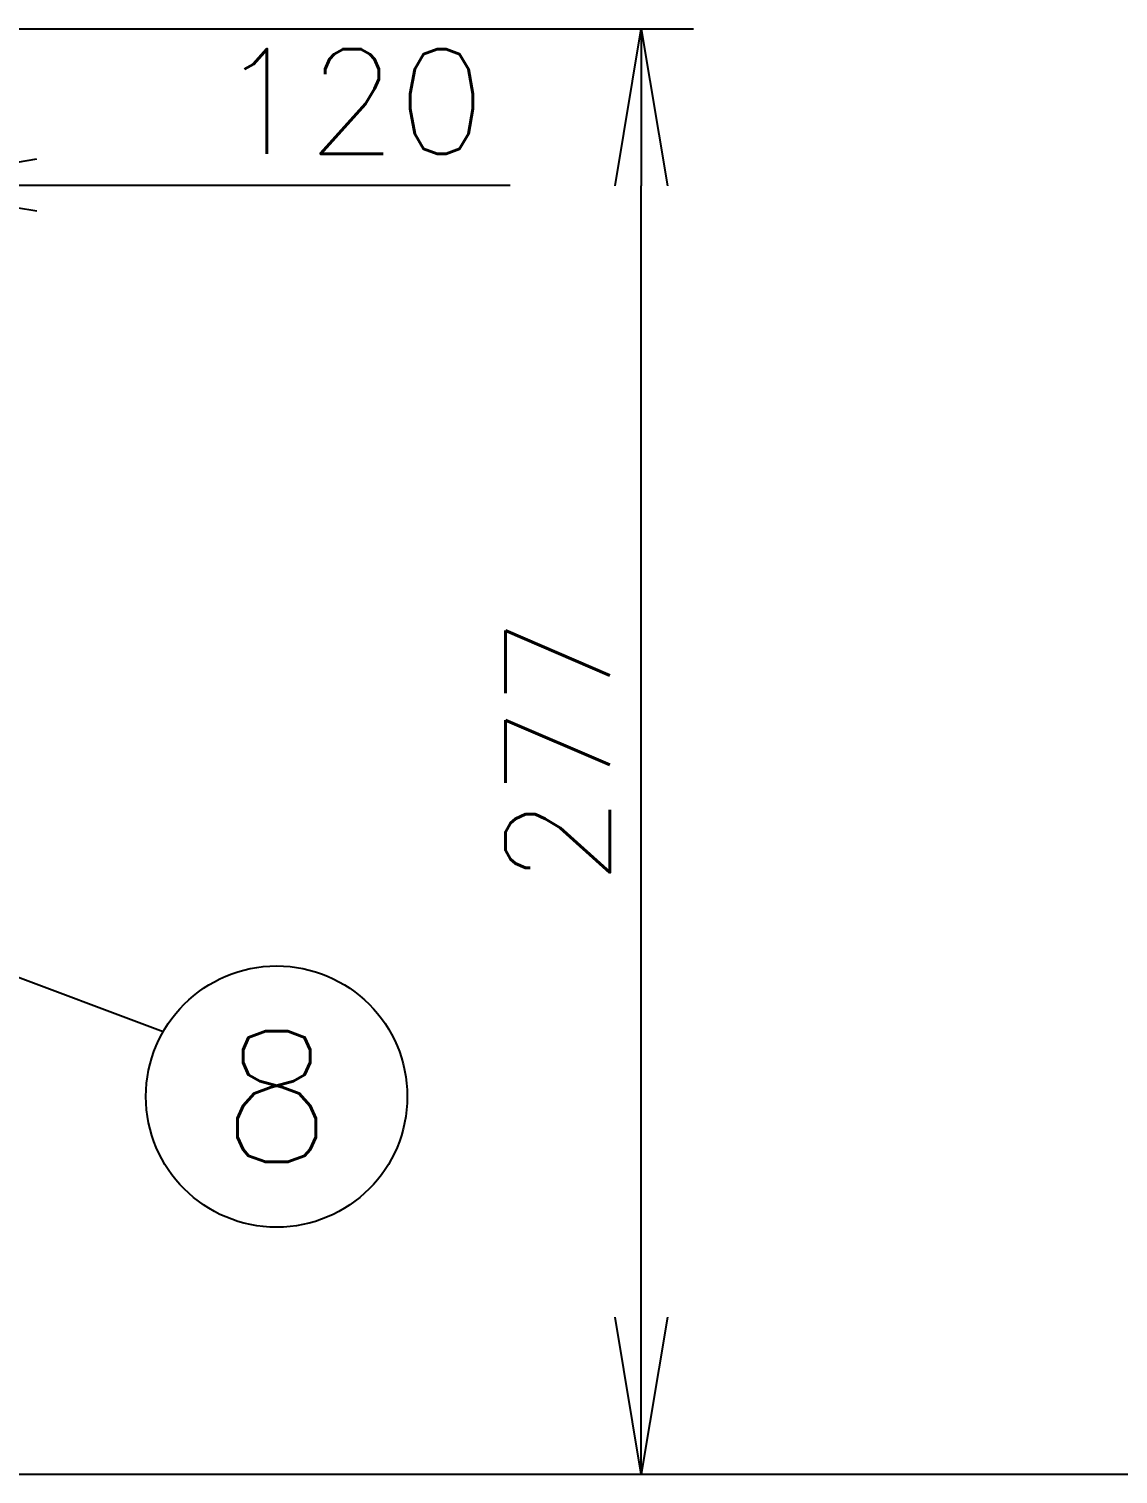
# Model space of a CAD drawing. Extents: x 230 to 4050, y 0 to 2754.
# Drawn here: x 963.7 to 1172.1, y 573.7 to 850.2 of the extents above; entities that cross this region are included whole.
import ezdxf
from ezdxf.enums import TextEntityAlignment as Align

# ---------------------------------------------------------------- set-up
doc = ezdxf.new("R2010")
doc.units = 0
doc.header["$PDMODE"] = 3
doc.layers.get('0').update_dxf_attribs({"linetype": 'CONTINUOUS'})
doc.layers.get('DEFPOINTS').update_dxf_attribs({"linetype": 'CONTINUOUS'})
doc.layers.add('DANMEN', color=7, linetype='CONTINUOUS')
doc.layers.add('SUNPOU', color=7, linetype='CONTINUOUS')
doc.styles.get("Standard").update_dxf_attribs({"font": 'SIMPLEX.shx', "bigfont": 'extfont.shx'})
doc.dimstyles.get("Standard").update_dxf_attribs({"dimscale": 10, "dimtxt": 2, "dimasz": 3, "dimexe": 1, "dimexo": 1, "dimgap": 0.6, "dimtad": 3, "dimdec": 0, "dimzin": 0, "dimdsep": 46, "dimtxsty": 'STANDARD', "dimblk1": 'OPEN', "dimblk2": 'OPEN', "dimsah": 1, "dimcen": 1.5, "dimadec": 0, "dimazin": 0, "dimtfac": 1, "dimtdec": 0, "dimtmove": 0, "dimatfit": 0, "dimldrblk": 'DOTSMALL', "dimfxl": 1, "dimtvp": 1, "dimtolj": 1, "dimtzin": 0, "dimarcsym": 0})

# ---------------------------------------------------------------- blocks, each defined once
blk = doc.blocks.new('_OPEN')
at = {"color": 0, "linetype": 'ByBlock'}
for p, q in [((-1, 0.1667), (0, 0)), ((0, 0), (-1, -0.1667)), ((0, 0), (-1, 0))]:
    blk.add_line(p, q, dxfattribs=at)
blk = doc.blocks.new('*D11')
at = {"layer": 'DEFPOINTS', "color": 0}
for p in [(909.82, 850.17), (1080.89, 850.17), (1022.76, 573.67)]:
    blk.add_point(p, dxfattribs=at)
at = {"layer": 'SUNPOU', "color": 0, "lineweight": -2}
for p, q in [((919.82, 850.17), (1090.89, 850.17)), ((1080.89, 603.67), (1080.89, 820.17)), ((1032.76, 573.67), (1090.89, 573.67))]:
    blk.add_line(p, q, dxfattribs=at)
at = {"layer": 'SUNPOU', "color": 0, "lineweight": -2, "xscale": 30, "yscale": 30, "zscale": 30}
for p, rotation in [((1080.89, 850.17), 90), ((1080.89, 573.67), 270)]:
    blk.add_blockref('_OPEN', p, dxfattribs=dict(at, rotation=rotation))
at = {"layer": 'SUNPOU', "color": 0, "insert": (1064.89, 711.92), "char_height": 20, "attachment_point": 5, "rotation": 90}
blk.add_mtext('\\A1;277', dxfattribs=at)
blk = doc.blocks.new('_DotSmall')
at = {"color": 0, "linetype": 'ByBlock', "const_width": 0.5}
blk.add_lwpolyline([(-0.0625, 0, 1), (0.0625, 0, 1)], format="xyb", close=True, dxfattribs=at)
blk = doc.blocks.new('*D15')
at = {"layer": 'DEFPOINTS', "color": 0}
for p in [(935.24, 820.3), (815.25, 761.03), (935.24, 590.67)]:
    blk.add_point(p, dxfattribs=at)
at = {"layer": 'SUNPOU', "color": 0, "lineweight": -2}
for p, q in [((815.25, 771.03), (815.25, 830.3)), ((935.24, 600.67), (935.24, 830.3)), ((785.25, 820.3), (755.25, 820.3)), ((815.25, 820.3), (935.24, 820.3)), ((965.24, 820.3), (1055.81, 820.3))]:
    blk.add_line(p, q, dxfattribs=at)
at = {"layer": 'SUNPOU', "color": 0, "lineweight": -2, "xscale": 30, "yscale": 30, "zscale": 30}
blk.add_blockref('_OPEN', (815.25, 820.3), dxfattribs=at)
at = {"layer": 'SUNPOU', "color": 0, "lineweight": -2, "xscale": 30, "yscale": 30, "zscale": 30, "rotation": 180}
blk.add_blockref('_OPEN', (935.24, 820.3), dxfattribs=at)
at = {"layer": 'SUNPOU', "color": 0, "insert": (1025.53, 836.3), "char_height": 20, "attachment_point": 5}
blk.add_mtext('\\A1;120', dxfattribs=at)

msp = doc.modelspace()

# ---------------------------------------------------------------- linework, layer by layer
at = {"layer": 'DANMEN', "color": 2}
msp.add_line((463.32, 573.67), (2359.36, 573.67), dxfattribs=at)
at = {"layer": 'SUNPOU'}
msp.add_circle((1011.12, 645.9), 25, dxfattribs=at)

# ---------------------------------------------------------------- texts
msp.add_text('8', height=25, dxfattribs=at).set_placement((1011.12, 645.9), align=Align.MIDDLE)

# ---------------------------------------------------------------- dimensions: what is measured, and where the dimension line sits
dim = msp.add_linear_dim(base=(935.24, 820.3), p1=(815.25, 761.03), p2=(935.24, 590.67), dimstyle='STANDARD', dxfattribs=at)
dim.commit()
dim.dimension.update_dxf_attribs({"geometry": '*D15', "text_midpoint": (1025.53, 820.3), "dimtype": 160})
dim = msp.add_linear_dim(base=(1080.8894732, 850.17197543), p1=(1022.75632569, 573.67197543), p2=(909.8216615, 850.17197543), angle=90, dimstyle='STANDARD', dxfattribs=at)
dim.commit()
dim.dimension.update_dxf_attribs({"geometry": '*D11', "text_midpoint": (1064.8894732, 711.92197543)})

# ---------------------------------------------------------------- leaders
msp.add_leader([(815.25, 723.67), (989.42, 658.32)], dimstyle='STANDARD', dxfattribs=at)

doc.saveas('drawing.dxf')
